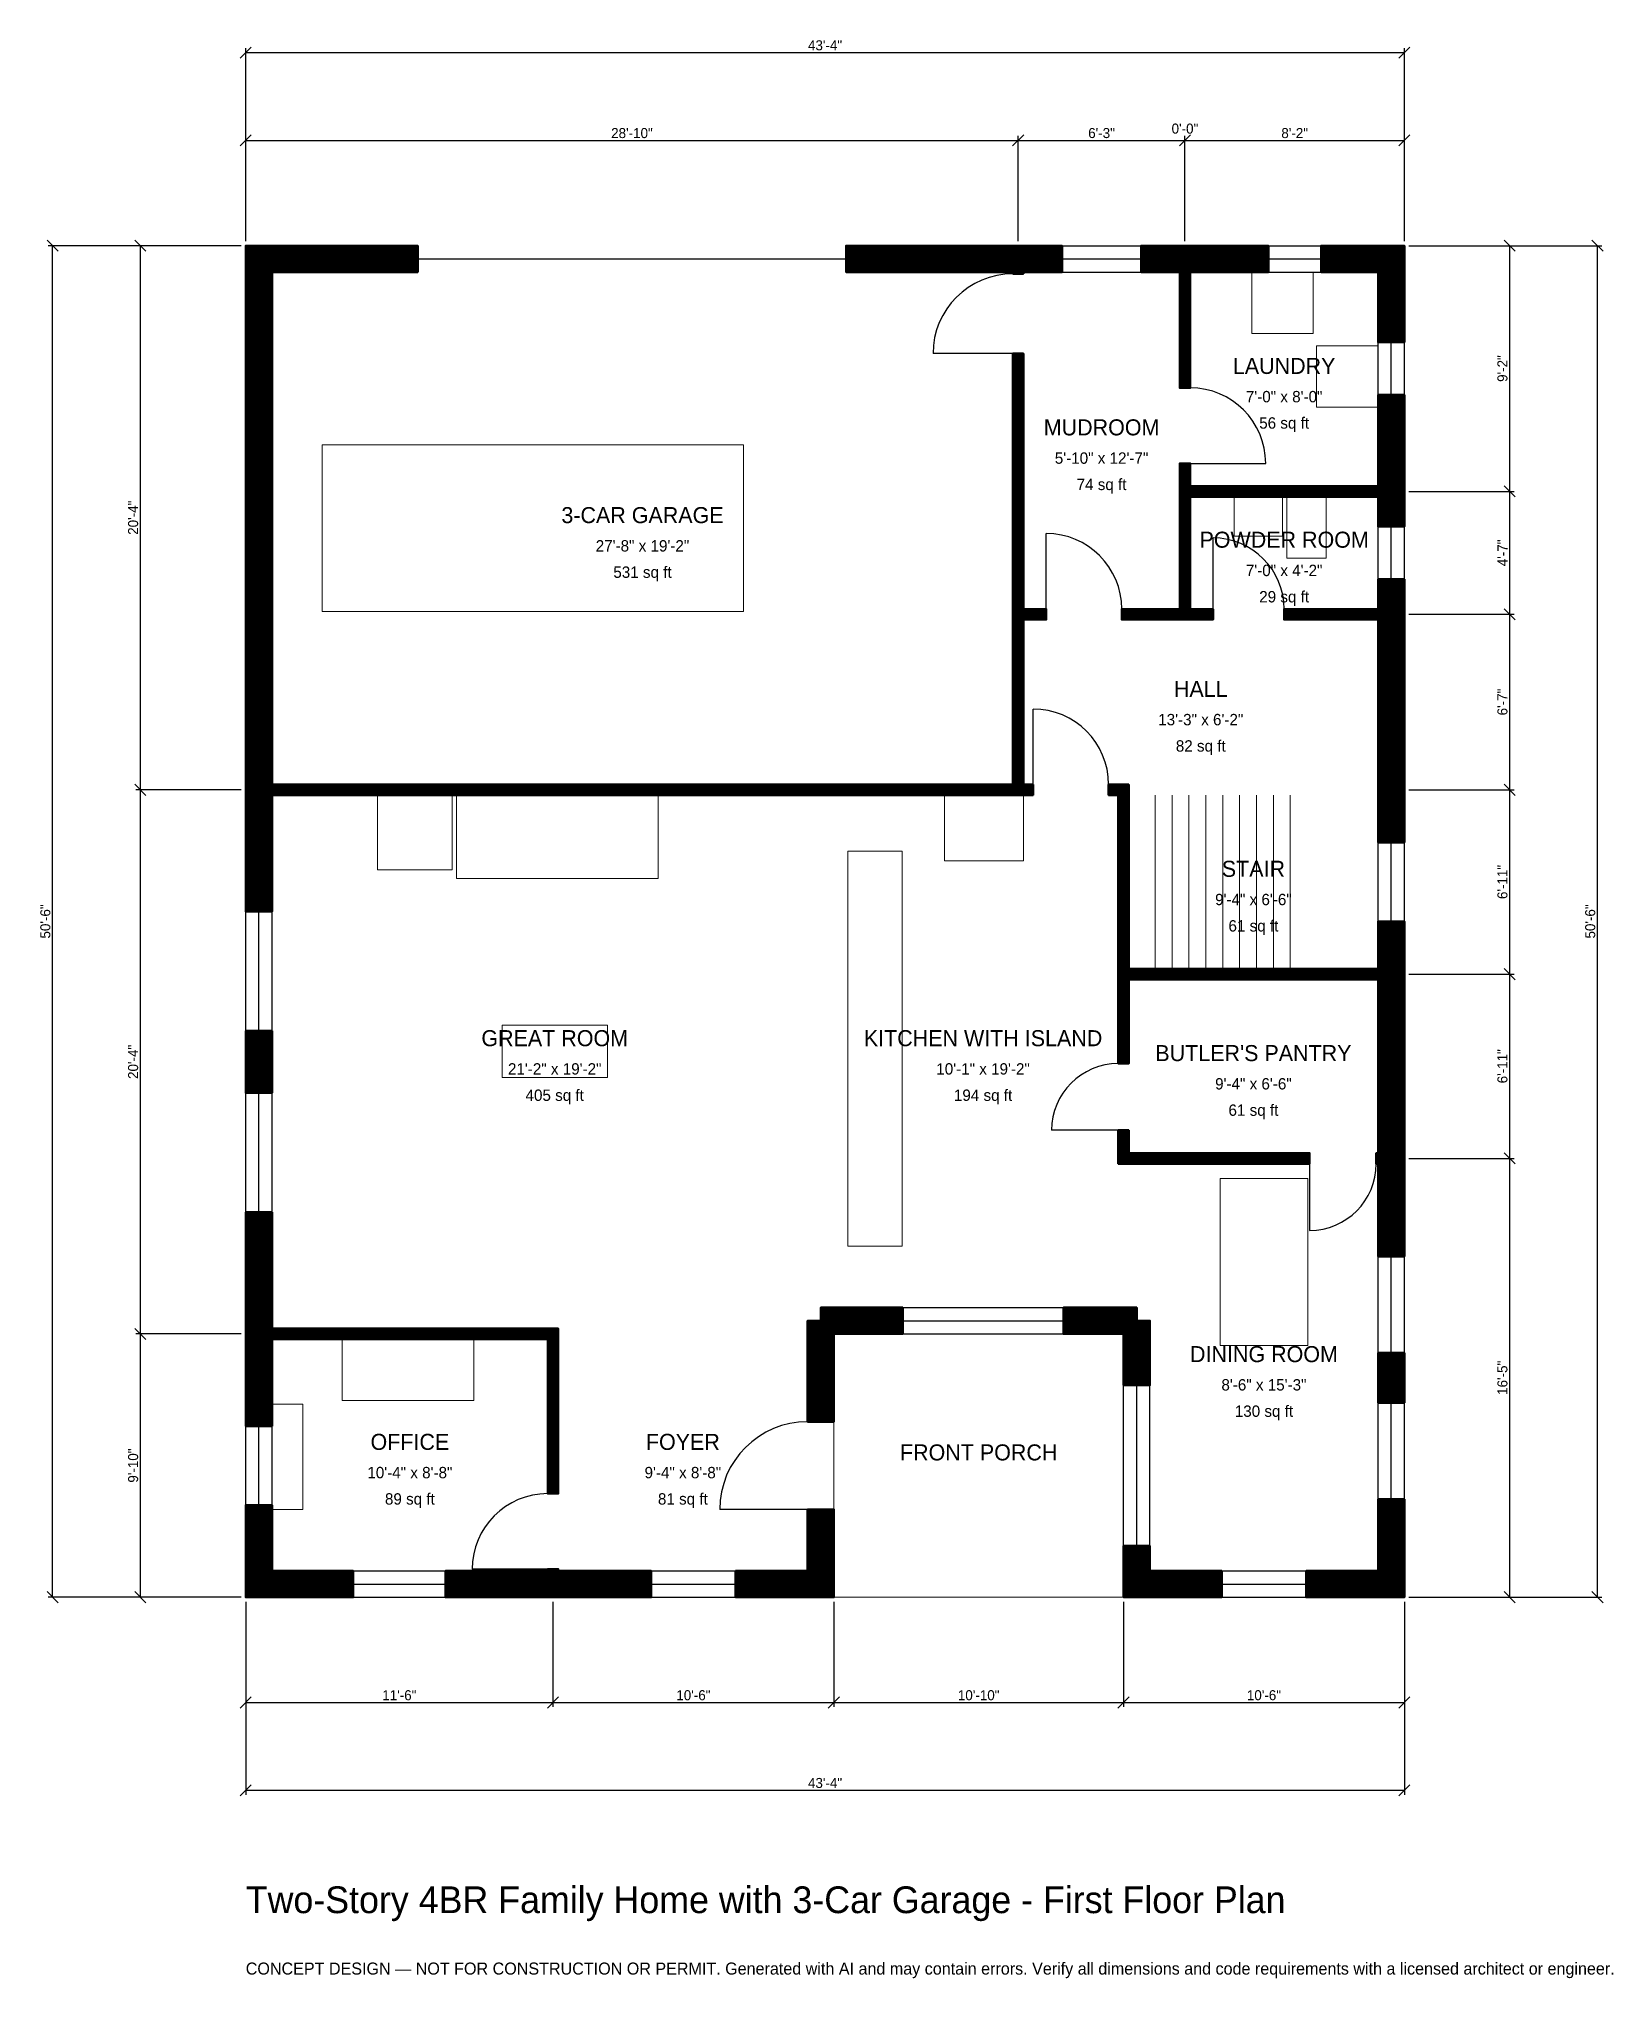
# Model space of a CAD drawing. Header units: inches. Extents: x -93 to 613, y -171 to 699.
import ezdxf
from ezdxf.enums import TextEntityAlignment as Align

# ---------------------------------------------------------------- set-up
doc = ezdxf.new("R2010")
doc.units = ezdxf.units.IN
doc.header["$MEASUREMENT"] = 0
doc.linetypes.add('DASHED', pattern=[0.6, 0.5, -0.1])
for name, color, linetype, lineweight in [('A-ANNO-DIMS', 1, 'Continuous', 13), ('A-ANNO-TEXT', 7, 'Continuous', 18), ('A-AREA-IDEN', 7, 'Continuous', 18), ('A-DOOR', 2, 'Continuous', 25), ('A-FLOR-FIXT', 9, 'Continuous', 13), ('A-FLOR-STRS', 3, 'Continuous', 18), ('A-FURN', 9, 'Continuous', 13), ('A-GLAZ', 4, 'Continuous', 25), ('A-SITE-PAVE', 8, 'Continuous', 13), ('A-WALL', 7, 'Continuous', 50), ('A-WALL-PATT', 8, 'Continuous', 13)]:
    doc.layers.add(name, color=color, linetype=linetype, lineweight=lineweight)
doc.dimstyles.new('PLAN', dxfattribs={"dimtxt": 4.5, "dimasz": 3, "dimexe": 2, "dimexo": 2, "dimgap": 1, "dimtad": 1, "dimdec": 0, "dimlunit": 4, "dimtsz": 2.5, "dimcen": 2.5, "dimclrd": 1, "dimclre": 1, "dimazin": 3, "dimtfac": 1, "dimtmove": 0, "dimatfit": 3})

msp = doc.modelspace()

# ---------------------------------------------------------------- hatches: boundary and pattern name
at = {"layer": 'A-WALL-PATT'}
h = msp.add_hatch(dxfattribs=at)
h.set_pattern_fill('ANSI31', color=8, scale=0.8)
h.paths.add_polyline_path([(219.685, 0), (219.685, 11.811), (251.9685, 11.811), (251.9685, 39.3701), (263.7795, 39.3701), (263.7795, 11.811), (263.7796, 11.811), (263.7796, 0), (263.7795, 0), (263.7795, 0), (251.9685, 0), (251.9685, 0), (219.685, 0)])
h.paths.add_polyline_path([(143.7008, 0), (140.1575, 0), (140.1575, 0), (135.4331, 0), (135.4331, 0), (131.8898, 0), (89.5669, 0), (89.5669, 11.811), (131.8898, 11.811), (135.4331, 11.811), (135.4331, 12.5984), (140.1575, 12.5984), (140.1575, 11.811), (143.7008, 11.811), (181.8898, 11.811), (181.8898, 0), (143.7008, 0)])
h.paths.add_polyline_path([(11.811, 0), (11.811, 0), (0, 0), (0, 0), (0, 0), (0, 11.811), (0, 11.811), (0, 41.3386), (11.811, 41.3386), (11.811, 11.811), (48.2283, 11.811), (48.2283, 0), (11.811, 0)])
h.paths.add_polyline_path([(0, 112.2047), (0, 115.748), (0, 115.748), (0, 120.4724), (0, 120.4724), (0, 124.0157), (0, 172.7034), (11.811, 172.7034), (11.811, 124.0157), (11.811, 120.4724), (135.4331, 120.4724), (140.1575, 120.4724), (140.1575, 115.748), (140.1575, 46.4567), (135.4331, 46.4567), (135.4331, 115.748), (11.811, 115.748), (11.811, 112.2047), (11.811, 76.7717), (0, 76.7717), (0, 112.2047)])
h.paths.add_polyline_path([(0, 254.0682), (11.811, 254.0682), (11.811, 226.2467), (0, 226.2467), (0, 254.0682)])
h.paths.add_polyline_path([(0, 356.2992), (0, 359.8425), (0, 359.8425), (0, 364.5669), (0, 364.5669), (0, 368.1102), (0, 594.4882), (0, 594.4882), (0, 606.2992), (0, 606.2992), (0, 606.2993), (11.811, 606.2993), (11.811, 606.2992), (77.1654, 606.2992), (77.1654, 594.4882), (11.811, 594.4882), (11.811, 368.1102), (11.811, 364.5669), (265.3543, 364.5669), (270.0787, 364.5669), (344.0945, 364.5669), (344.0945, 438.5827), (344.0945, 443.3071), (344.0945, 557.874), (348.8189, 557.874), (348.8189, 443.3071), (359.0551, 443.3071), (359.0551, 438.5827), (348.8189, 438.5827), (348.8189, 364.5669), (353.1496, 364.5669), (353.1496, 359.8425), (348.8189, 359.8425), (344.0945, 359.8425), (270.0787, 359.8425), (265.3543, 359.8425), (11.811, 359.8425), (11.811, 356.2992), (11.811, 307.6115), (0, 307.6115), (0, 356.2992)])
h.paths.add_polyline_path([(340.5512, 606.2992), (344.0945, 606.2992), (344.0945, 606.2993), (348.8189, 606.2993), (348.8189, 606.2992), (352.3622, 606.2992), (366.1417, 606.2992), (366.1417, 594.4882), (352.3622, 594.4882), (348.8189, 594.4882), (348.8189, 593.7008), (344.0945, 593.7008), (344.0945, 594.4882), (340.5512, 594.4882), (269.2913, 594.4882), (269.2913, 606.2992), (340.5512, 606.2992)])
h.paths.add_polyline_path([(415.3543, 606.2992), (418.8976, 606.2992), (418.8976, 606.2993), (423.622, 606.2993), (423.622, 606.2992), (427.1654, 606.2992), (458.6614, 606.2992), (458.6614, 594.4882), (427.1654, 594.4882), (423.622, 594.4882), (423.622, 542.5197), (418.8976, 542.5197), (418.8976, 594.4882), (415.3543, 594.4882), (401.5748, 594.4882), (401.5748, 606.2992), (415.3543, 606.2992)])
h.paths.add_polyline_path([(507.874, 606.2992), (507.874, 606.2993), (519.685, 606.2993), (519.685, 606.2992), (519.6851, 606.2992), (519.6851, 594.4882), (519.685, 594.4882), (519.685, 562.9921), (507.874, 562.9921), (507.874, 594.4882), (482.2835, 594.4882), (482.2835, 606.2992), (507.874, 606.2992)])
h.paths.add_polyline_path([(519.685, 501.9685), (519.685, 498.4252), (519.6851, 498.4252), (519.6851, 493.7008), (519.685, 493.7008), (519.685, 490.1575), (519.685, 480.315), (507.874, 480.315), (507.874, 490.1575), (507.874, 493.7008), (423.622, 493.7008), (423.622, 443.3071), (433.8583, 443.3071), (433.8583, 438.5827), (423.622, 438.5827), (418.8976, 438.5827), (418.8976, 438.5827), (392.9134, 438.5827), (392.9134, 443.3071), (418.8976, 443.3071), (418.8976, 443.3071), (418.8976, 493.7008), (418.8976, 493.7008), (418.8976, 498.4252), (418.8976, 498.4252), (418.8976, 508.6614), (423.622, 508.6614), (423.622, 498.4252), (507.874, 498.4252), (507.874, 501.9685), (507.874, 539.3701), (519.685, 539.3701), (519.685, 501.9685)])
h.paths.add_polyline_path([(519.685, 446.8504), (519.685, 446.8504), (519.685, 443.3071), (519.6851, 443.3071), (519.6851, 438.5827), (519.685, 438.5827), (519.685, 356.2992), (519.685, 356.2992), (519.685, 338.5827), (507.874, 338.5827), (507.874, 368.1102), (507.874, 368.1102), (507.874, 435.0394), (507.874, 435.0394), (507.874, 438.5827), (465.748, 438.5827), (465.748, 443.3071), (507.874, 443.3071), (507.874, 456.6929), (519.685, 456.6929), (519.685, 446.8504)])
h.paths.add_polyline_path([(519.685, 285.4331), (519.685, 281.8898), (519.6851, 281.8898), (519.6851, 277.1654), (519.685, 277.1654), (519.685, 273.622), (519.685, 202.7559), (519.685, 199.2126), (519.6851, 199.2126), (519.6851, 194.4882), (519.685, 194.4882), (519.685, 190.9449), (519.685, 152.8871), (507.874, 152.8871), (507.874, 190.9449), (507.874, 194.4882), (507.0866, 194.4882), (507.0866, 199.2126), (507.874, 199.2126), (507.874, 202.7559), (507.874, 273.622), (507.874, 277.1654), (396.063, 277.1654), (396.063, 239.3701), (391.3386, 239.3701), (391.3386, 277.1654), (391.3386, 281.8898), (391.3386, 359.8425), (387.0079, 359.8425), (387.0079, 364.5669), (391.3386, 364.5669), (396.063, 364.5669), (396.063, 359.8425), (396.063, 281.8898), (507.874, 281.8898), (507.874, 285.4331), (507.874, 303.1496), (519.685, 303.1496), (519.685, 285.4331)])
h.paths.add_polyline_path([(519.685, 87.2703), (507.874, 87.2703), (507.874, 109.5801), (519.685, 109.5801), (519.685, 87.2703)])
h.paths.add_polyline_path([(519.685, 11.811), (519.6851, 11.811), (519.6851, 0), (519.6851, 0), (519.685, 0), (519.685, 0), (507.874, 0), (507.874, 0), (475.5906, 0), (475.5906, 11.811), (507.874, 11.811), (507.874, 43.9633), (519.685, 43.9633), (519.685, 11.811)])
h.paths.add_polyline_path([(405.5118, 0), (405.5118, 0), (393.7008, 0), (393.7008, 0), (393.7007, 0), (393.7007, 0), (393.7007, 11.811), (393.7008, 11.811), (393.7008, 23.0315), (405.5118, 23.0315), (405.5118, 11.811), (437.7953, 11.811), (437.7953, 0), (405.5118, 0)])
h.paths.add_polyline_path([(393.7008, 118.1102), (366.7323, 118.1102), (366.7323, 129.9213), (399.6063, 129.9213), (399.6063, 124.0157), (405.5118, 124.0157), (405.5118, 95.0787), (393.7008, 95.0787), (393.7008, 118.1102)])
h.paths.add_polyline_path([(273.622, 118.1102), (263.7795, 118.1102), (263.7795, 78.7402), (251.9685, 78.7402), (251.9685, 124.0157), (257.874, 124.0157), (257.874, 129.9213), (261.811, 129.9213), (273.622, 129.9213), (294.685, 129.9213), (294.685, 118.1102), (273.622, 118.1102)])
h.paths.add_polyline_path([(396.063, 194.4882), (391.3386, 194.4882), (391.3386, 199.2126), (391.3386, 209.4488), (396.063, 209.4488), (396.063, 199.2126), (477.1654, 199.2126), (477.1654, 194.4882), (396.063, 194.4882)])

# ---------------------------------------------------------------- linework, layer by layer
at = {"layer": 'A-DOOR', "linetype": 'DASHED'}
msp.add_line((77.1654, 600.3937), (269.2913, 600.3937), dxfattribs=at)
at = {"layer": 'A-DOOR'}
for p, q in [((344.0945, 557.874), (308.2677, 557.874)), ((423.622, 508.6614), (457.4803, 508.6614)), ((359.0551, 443.3071), (359.0551, 477.1654)), ((433.8583, 443.3071), (433.8583, 475.1968)), ((353.1496, 364.5669), (353.1496, 398.4252)), ((391.3386, 209.4488), (361.4173, 209.4488)), ((477.1654, 194.4882), (477.1654, 164.5669)), ((251.9685, 39.3701), (212.5984, 39.3701)), ((135.4331, 12.5984), (101.5748, 12.5984))]:
    msp.add_line(p, q, dxfattribs=at)
for centre, radius, start, end in [((344.0945, 557.874), 35.8268, 90, 180), ((423.622, 508.6614), 33.8583, 0, 90), ((359.0551, 443.3071), 33.8583, 0, 90), ((433.8583, 443.3071), 31.8898, 0, 90), ((353.1496, 364.5669), 33.8583, 0, 90), ((391.3386, 209.4488), 29.9213, 90, 180), ((477.1654, 194.4882), 29.9213, 270, 360), ((251.9685, 39.3701), 39.3701, 90, 180), ((135.4331, 12.5984), 33.8583, 90, 180)]:
    msp.add_arc(centre, radius, start, end, dxfattribs=at)
at = {"layer": 'A-FLOR-FIXT'}
for points in [[(443.3071, 475.9843), (464.9606, 475.9843), (464.9606, 493.7008), (443.3071, 493.7008)], [(466.9291, 466.1417), (484.6457, 466.1417), (484.6457, 493.7008), (466.9291, 493.7008)], [(270.0787, 157.4803), (294.4882, 157.4803), (294.4882, 334.6457), (270.0787, 334.6457)]]:
    msp.add_lwpolyline(points, close=True, dxfattribs=at)
at = {"layer": 'A-FLOR-STRS'}
for p, q in [((407.874, 281.8898), (407.874, 359.8425)), ((415.4528, 281.8898), (415.4528, 359.8425)), ((423.0315, 281.8898), (423.0315, 359.8425)), ((430.6102, 281.8898), (430.6102, 359.8425)), ((438.189, 281.8898), (438.189, 359.8425)), ((445.7677, 281.8898), (445.7677, 359.8425)), ((453.3465, 281.8898), (453.3465, 359.8425)), ((460.9252, 281.8898), (460.9252, 359.8425)), ((468.5039, 281.8898), (468.5039, 359.8425))]:
    msp.add_line(p, q, dxfattribs=at)
at = {"layer": 'A-FURN'}
for points in [[(451.1811, 566.9291), (478.7402, 566.9291), (478.7402, 594.4882), (451.1811, 594.4882)], [(480.315, 533.8583), (507.874, 533.8583), (507.874, 561.4173), (480.315, 561.4173)], [(34.252, 442.126), (223.2283, 442.126), (223.2283, 516.9291), (34.252, 516.9291)], [(59.0551, 326.378), (92.5197, 326.378), (92.5197, 359.8425), (59.0551, 359.8425)], [(94.4882, 322.4409), (185.0394, 322.4409), (185.0394, 359.8425), (94.4882, 359.8425)], [(313.3858, 330.315), (348.8189, 330.315), (348.8189, 359.8425), (313.3858, 359.8425)], [(114.9606, 233.0709), (162.2047, 233.0709), (162.2047, 256.6929), (114.9606, 256.6929)], [(437.0079, 112.9921), (476.378, 112.9921), (476.378, 187.7953), (437.0079, 187.7953)], [(43.3071, 88.189), (102.3622, 88.189), (102.3622, 115.748), (43.3071, 115.748)], [(11.811, 39.3701), (25.5906, 39.3701), (25.5906, 86.6142), (11.811, 86.6142)]]:
    msp.add_lwpolyline(points, close=True, dxfattribs=at)
at = {"layer": 'A-GLAZ'}
for p, q in [((366.1417, 606.2992), (401.5748, 606.2992)), ((366.1417, 600.3937), (401.5748, 600.3937)), ((458.6614, 606.2992), (482.2835, 606.2992)), ((458.6614, 600.3937), (482.2835, 600.3937)), ((366.1417, 594.4882), (401.5748, 594.4882)), ((458.6614, 594.4882), (482.2835, 594.4882)), ((507.874, 539.3701), (507.874, 562.9921)), ((513.7795, 539.3701), (513.7795, 562.9921)), ((519.685, 539.3701), (519.685, 562.9921)), ((507.874, 456.6929), (507.874, 480.315)), ((513.7795, 456.6929), (513.7795, 480.315)), ((519.685, 456.6929), (519.685, 480.315)), ((507.874, 303.1496), (507.874, 338.5827)), ((513.7795, 303.1496), (513.7795, 338.5827)), ((519.685, 303.1496), (519.685, 338.5827)), ((0, 254.0682), (0, 307.6115)), ((5.9055, 254.0682), (5.9055, 307.6115)), ((11.811, 254.0682), (11.811, 307.6115)), ((0, 172.7034), (0, 226.2467)), ((5.9055, 172.7034), (5.9055, 226.2467)), ((11.811, 172.7034), (11.811, 226.2467)), ((507.874, 109.5801), (507.874, 152.8871)), ((513.7795, 109.5801), (513.7795, 152.8871)), ((519.685, 109.5801), (519.685, 152.8871)), ((294.685, 129.9213), (366.7323, 129.9213)), ((294.685, 124.0157), (366.7323, 124.0157)), ((294.685, 118.1102), (366.7323, 118.1102)), ((393.7008, 23.0315), (393.7008, 95.0787)), ((399.6063, 23.0315), (399.6063, 95.0787)), ((405.5118, 23.0315), (405.5118, 95.0787)), ((507.874, 43.9633), (507.874, 87.2703)), ((513.7795, 43.9633), (513.7795, 87.2703)), ((519.685, 43.9633), (519.685, 87.2703)), ((0, 41.3386), (0, 76.7717)), ((5.9055, 41.3386), (5.9055, 76.7717)), ((11.811, 41.3386), (11.811, 76.7717)), ((48.2283, 11.811), (89.5669, 11.811)), ((181.8898, 11.811), (219.685, 11.811)), ((437.7953, 11.811), (475.5906, 11.811)), ((48.2283, 5.9055), (89.5669, 5.9055)), ((48.2283, 0), (89.5669, 0)), ((181.8898, 5.9055), (219.685, 5.9055)), ((181.8898, 0), (219.685, 0)), ((437.7953, 5.9055), (475.5906, 5.9055)), ((437.7953, 0), (475.5906, 0))]:
    msp.add_line(p, q, dxfattribs=at)
at = {"layer": 'A-SITE-PAVE', "linetype": 'DASHED'}
msp.add_lwpolyline([(263.7795, 0), (393.7008, 0), (393.7008, 118.1102), (263.7795, 118.1102)], close=True, dxfattribs=at)
at = {"layer": 'A-WALL'}
for points in [[(0, 356.2992), (0, 359.8425), (0, 359.8425), (0, 364.5669), (0, 364.5669), (0, 368.1102), (0, 594.4882), (0, 594.4882), (0, 606.2992), (0, 606.2992), (0, 606.2993), (11.811, 606.2993), (11.811, 606.2992), (77.1654, 606.2992), (77.1654, 594.4882), (11.811, 594.4882), (11.811, 368.1102), (11.811, 364.5669), (265.3543, 364.5669), (270.0787, 364.5669), (344.0945, 364.5669), (344.0945, 438.5827), (344.0945, 443.3071), (344.0945, 557.874), (348.8189, 557.874), (348.8189, 443.3071), (359.0551, 443.3071), (359.0551, 438.5827), (348.8189, 438.5827), (348.8189, 364.5669), (353.1496, 364.5669), (353.1496, 359.8425), (348.8189, 359.8425), (344.0945, 359.8425), (270.0787, 359.8425), (265.3543, 359.8425), (11.811, 359.8425), (11.811, 356.2992), (11.811, 307.6115), (0, 307.6115), (0, 356.2992)], [(340.5512, 606.2992), (344.0945, 606.2992), (344.0945, 606.2993), (348.8189, 606.2993), (348.8189, 606.2992), (352.3622, 606.2992), (366.1417, 606.2992), (366.1417, 594.4882), (352.3622, 594.4882), (348.8189, 594.4882), (348.8189, 593.7008), (344.0945, 593.7008), (344.0945, 594.4882), (340.5512, 594.4882), (269.2913, 594.4882), (269.2913, 606.2992), (340.5512, 606.2992)], [(415.3543, 606.2992), (418.8976, 606.2992), (418.8976, 606.2993), (423.622, 606.2993), (423.622, 606.2992), (427.1654, 606.2992), (458.6614, 606.2992), (458.6614, 594.4882), (427.1654, 594.4882), (423.622, 594.4882), (423.622, 542.5197), (418.8976, 542.5197), (418.8976, 594.4882), (415.3543, 594.4882), (401.5748, 594.4882), (401.5748, 606.2992), (415.3543, 606.2992)], [(507.874, 606.2992), (507.874, 606.2993), (519.685, 606.2993), (519.685, 606.2992), (519.6851, 606.2992), (519.6851, 594.4882), (519.685, 594.4882), (519.685, 562.9921), (507.874, 562.9921), (507.874, 594.4882), (482.2835, 594.4882), (482.2835, 606.2992), (507.874, 606.2992)], [(519.685, 501.9685), (519.685, 498.4252), (519.6851, 498.4252), (519.6851, 493.7008), (519.685, 493.7008), (519.685, 490.1575), (519.685, 480.315), (507.874, 480.315), (507.874, 490.1575), (507.874, 493.7008), (423.622, 493.7008), (423.622, 443.3071), (433.8583, 443.3071), (433.8583, 438.5827), (423.622, 438.5827), (418.8976, 438.5827), (418.8976, 438.5827), (392.9134, 438.5827), (392.9134, 443.3071), (418.8976, 443.3071), (418.8976, 443.3071), (418.8976, 493.7008), (418.8976, 493.7008), (418.8976, 498.4252), (418.8976, 498.4252), (418.8976, 508.6614), (423.622, 508.6614), (423.622, 498.4252), (507.874, 498.4252), (507.874, 501.9685), (507.874, 539.3701), (519.685, 539.3701), (519.685, 501.9685)], [(519.685, 446.8504), (519.685, 446.8504), (519.685, 443.3071), (519.6851, 443.3071), (519.6851, 438.5827), (519.685, 438.5827), (519.685, 356.2992), (519.685, 356.2992), (519.685, 338.5827), (507.874, 338.5827), (507.874, 368.1102), (507.874, 368.1102), (507.874, 435.0394), (507.874, 435.0394), (507.874, 438.5827), (465.748, 438.5827), (465.748, 443.3071), (507.874, 443.3071), (507.874, 456.6929), (519.685, 456.6929), (519.685, 446.8504)], [(519.685, 285.4331), (519.685, 281.8898), (519.6851, 281.8898), (519.6851, 277.1654), (519.685, 277.1654), (519.685, 273.622), (519.685, 202.7559), (519.685, 199.2126), (519.6851, 199.2126), (519.6851, 194.4882), (519.685, 194.4882), (519.685, 190.9449), (519.685, 152.8871), (507.874, 152.8871), (507.874, 190.9449), (507.874, 194.4882), (507.0866, 194.4882), (507.0866, 199.2126), (507.874, 199.2126), (507.874, 202.7559), (507.874, 273.622), (507.874, 277.1654), (396.063, 277.1654), (396.063, 239.3701), (391.3386, 239.3701), (391.3386, 277.1654), (391.3386, 281.8898), (391.3386, 359.8425), (387.0079, 359.8425), (387.0079, 364.5669), (391.3386, 364.5669), (396.063, 364.5669), (396.063, 359.8425), (396.063, 281.8898), (507.874, 281.8898), (507.874, 285.4331), (507.874, 303.1496), (519.685, 303.1496), (519.685, 285.4331)], [(0, 254.0682), (11.811, 254.0682), (11.811, 226.2467), (0, 226.2467), (0, 254.0682)], [(396.063, 194.4882), (391.3386, 194.4882), (391.3386, 199.2126), (391.3386, 209.4488), (396.063, 209.4488), (396.063, 199.2126), (477.1654, 199.2126), (477.1654, 194.4882), (396.063, 194.4882)], [(0, 112.2047), (0, 115.748), (0, 115.748), (0, 120.4724), (0, 120.4724), (0, 124.0157), (0, 172.7034), (11.811, 172.7034), (11.811, 124.0157), (11.811, 120.4724), (135.4331, 120.4724), (140.1575, 120.4724), (140.1575, 115.748), (140.1575, 46.4567), (135.4331, 46.4567), (135.4331, 115.748), (11.811, 115.748), (11.811, 112.2047), (11.811, 76.7717), (0, 76.7717), (0, 112.2047)], [(273.622, 118.1102), (263.7795, 118.1102), (263.7795, 78.7402), (251.9685, 78.7402), (251.9685, 124.0157), (257.874, 124.0157), (257.874, 129.9213), (261.811, 129.9213), (273.622, 129.9213), (294.685, 129.9213), (294.685, 118.1102), (273.622, 118.1102)], [(393.7008, 118.1102), (366.7323, 118.1102), (366.7323, 129.9213), (399.6063, 129.9213), (399.6063, 124.0157), (405.5118, 124.0157), (405.5118, 95.0787), (393.7008, 95.0787), (393.7008, 118.1102)], [(519.685, 87.2703), (507.874, 87.2703), (507.874, 109.5801), (519.685, 109.5801), (519.685, 87.2703)], [(519.685, 11.811), (519.6851, 11.811), (519.6851, 0), (519.6851, 0), (519.685, 0), (519.685, 0), (507.874, 0), (507.874, 0), (475.5906, 0), (475.5906, 11.811), (507.874, 11.811), (507.874, 43.9633), (519.685, 43.9633), (519.685, 11.811)], [(11.811, 0), (11.811, 0), (0, 0), (0, 0), (0, 0), (0, 11.811), (0, 11.811), (0, 41.3386), (11.811, 41.3386), (11.811, 11.811), (48.2283, 11.811), (48.2283, 0), (11.811, 0)], [(219.685, 0), (219.685, 11.811), (251.9685, 11.811), (251.9685, 39.3701), (263.7795, 39.3701), (263.7795, 11.811), (263.7796, 11.811), (263.7796, 0), (263.7795, 0), (263.7795, 0), (251.9685, 0), (251.9685, 0), (219.685, 0)], [(405.5118, 0), (405.5118, 0), (393.7008, 0), (393.7008, 0), (393.7007, 0), (393.7007, 0), (393.7007, 11.811), (393.7008, 11.811), (393.7008, 23.0315), (405.5118, 23.0315), (405.5118, 11.811), (437.7953, 11.811), (437.7953, 0), (405.5118, 0)], [(143.7008, 0), (140.1575, 0), (140.1575, 0), (135.4331, 0), (135.4331, 0), (131.8898, 0), (89.5669, 0), (89.5669, 11.811), (131.8898, 11.811), (135.4331, 11.811), (135.4331, 12.5984), (140.1575, 12.5984), (140.1575, 11.811), (143.7008, 11.811), (181.8898, 11.811), (181.8898, 0), (143.7008, 0)]]:
    msp.add_lwpolyline(points, close=True, dxfattribs=at)

# ---------------------------------------------------------------- texts
at = {"layer": 'A-ANNO-TEXT'}
for s, height, p in [('Two-Story 4BR Family Home with 3-Car Garage - First Floor Plan', 12, (0, -141.7323)), ('CONCEPT DESIGN — NOT FOR CONSTRUCTION OR PERMIT. Generated with AI and may contain errors. Verify all dimensions and code requirements with a licensed architect or engineer.', 5.4, (0, -169.2913))]:
    msp.add_text(s, height=height, dxfattribs=at).set_placement(p)
at = {"layer": 'A-AREA-IDEN'}
for s, height, p in [('LAUNDRY', 7.2, (465.748, 552.3622)), ('7\'-0" x 8\'-0"', 5.1, (465.748, 538.5827)), ('MUDROOM', 7.2, (383.8583, 524.8031)), ('56 sq ft', 5.1, (465.748, 526.7717)), ('5\'-10" x 12\'-7"', 5.1, (383.8583, 511.0236)), ('74 sq ft', 5.1, (383.8583, 499.2126)), ('3-CAR GARAGE', 7.2, (177.9528, 485.4331)), ('27\'-8" x 19\'-2"', 5.1, (177.9528, 471.6535)), ('POWDER ROOM', 7.2, (465.748, 474.4094)), ('531 sq ft', 5.1, (177.9528, 459.8425)), ('7\'-0" x 4\'-2"', 5.1, (465.748, 460.6299)), ('29 sq ft', 5.1, (465.748, 448.8189)), ('HALL', 7.2, (428.3465, 407.4803)), ('13\'-3" x 6\'-2"', 5.1, (428.3465, 393.7008)), ('82 sq ft', 5.1, (428.3465, 381.8898)), ('STAIR', 7.2, (451.9685, 326.7717)), ('9\'-4" x 6\'-6"', 5.1, (451.9685, 312.9921)), ('61 sq ft', 5.1, (451.9685, 301.1811)), ('GREAT ROOM', 7.2, (138.5827, 250.7874)), ('KITCHEN WITH ISLAND', 7.2, (330.7087, 250.7874)), ("BUTLER'S PANTRY", 7.2, (451.9685, 244.0945)), ('21\'-2" x 19\'-2"', 5.1, (138.5827, 237.0079)), ('10\'-1" x 19\'-2"', 5.1, (330.7087, 237.0079)), ('405 sq ft', 5.1, (138.5827, 225.1969)), ('194 sq ft', 5.1, (330.7087, 225.1969)), ('9\'-4" x 6\'-6"', 5.1, (451.9685, 230.315)), ('61 sq ft', 5.1, (451.9685, 218.5039)), ('DINING ROOM', 7.2, (456.6929, 109.0551)), ('8\'-6" x 15\'-3"', 5.1, (456.6929, 95.2756)), ('130 sq ft', 5.1, (456.6929, 83.4646)), ('OFFICE', 7.2, (73.622, 69.685)), ('FOYER', 7.2, (196.063, 69.685)), ('FRONT PORCH', 7.2, (328.7402, 64.9606)), ('10\'-4" x 8\'-8"', 5.1, (73.622, 55.9055)), ('9\'-4" x 8\'-8"', 5.1, (196.063, 55.9055)), ('89 sq ft', 5.1, (73.622, 44.0945)), ('81 sq ft', 5.1, (196.063, 44.0945))]:
    msp.add_text(s, height=height, dxfattribs=at).set_placement(p, align=Align.MIDDLE_CENTER)

# ---------------------------------------------------------------- dimensions: what is measured, and where the dimension line sits
at = {"layer": 'A-ANNO-DIMS'}
for base, p1, p2, text in [((0, 692.9134), (0, 606.2992), (519.685, 606.2992), '43\'-4"'), ((421.2598, 653.5433), (421.2598, 606.2992), (421.2598, 606.2992), '0\'-0"'), ((0, 653.5433), (0, 606.2992), (346.4567, 606.2992), '28\'-10"'), ((346.4567, 653.5433), (346.4567, 606.2992), (421.2598, 606.2992), '6\'-3"'), ((421.2598, 653.5433), (421.2598, 606.2992), (519.685, 606.2992), '8\'-2"'), ((0, -47.2441), (0, 0), (137.7953, 0), '11\'-6"'), ((0, -86.6142), (0, 0), (519.685, 0), '43\'-4"'), ((137.7953, -47.2441), (137.7953, 0), (263.7795, 0), '10\'-6"'), ((263.7795, -47.2441), (263.7795, 0), (393.7008, 0), '10\'-10"'), ((393.7008, -47.2441), (393.7008, 0), (519.685, 0), '10\'-6"')]:
    msp.add_linear_dim(base=base, p1=p1, p2=p2, text=text, dimstyle='PLAN', dxfattribs=at).render()
for base, p1, p2, text in [((-86.6142, 0), (0, 0), (0, 606.2992), '50\'-6"'), ((-47.2441, 362.2047), (0, 362.2047), (0, 606.2992), '20\'-4"'), ((566.9291, 496.063), (519.685, 496.063), (519.685, 606.2992), '9\'-2"'), ((606.2992, 0), (519.685, 0), (519.685, 606.2992), '50\'-6"'), ((566.9291, 440.9449), (519.685, 440.9449), (519.685, 496.063), '4\'-7"'), ((566.9291, 362.2047), (519.685, 362.2047), (519.685, 440.9449), '6\'-7"'), ((-47.2441, 118.1102), (0, 118.1102), (0, 362.2047), '20\'-4"'), ((566.9291, 279.5276), (519.685, 279.5276), (519.685, 362.2047), '6\'-11"'), ((566.9291, 196.8504), (519.685, 196.8504), (519.685, 279.5276), '6\'-11"'), ((566.9291, 0), (519.685, 0), (519.685, 196.8504), '16\'-5"'), ((-47.2441, 0), (0, 0), (0, 118.1102), '9\'-10"')]:
    msp.add_linear_dim(base=base, p1=p1, p2=p2, angle=90, text=text, dimstyle='PLAN', dxfattribs=at).render()

doc.saveas('drawing.dxf')
